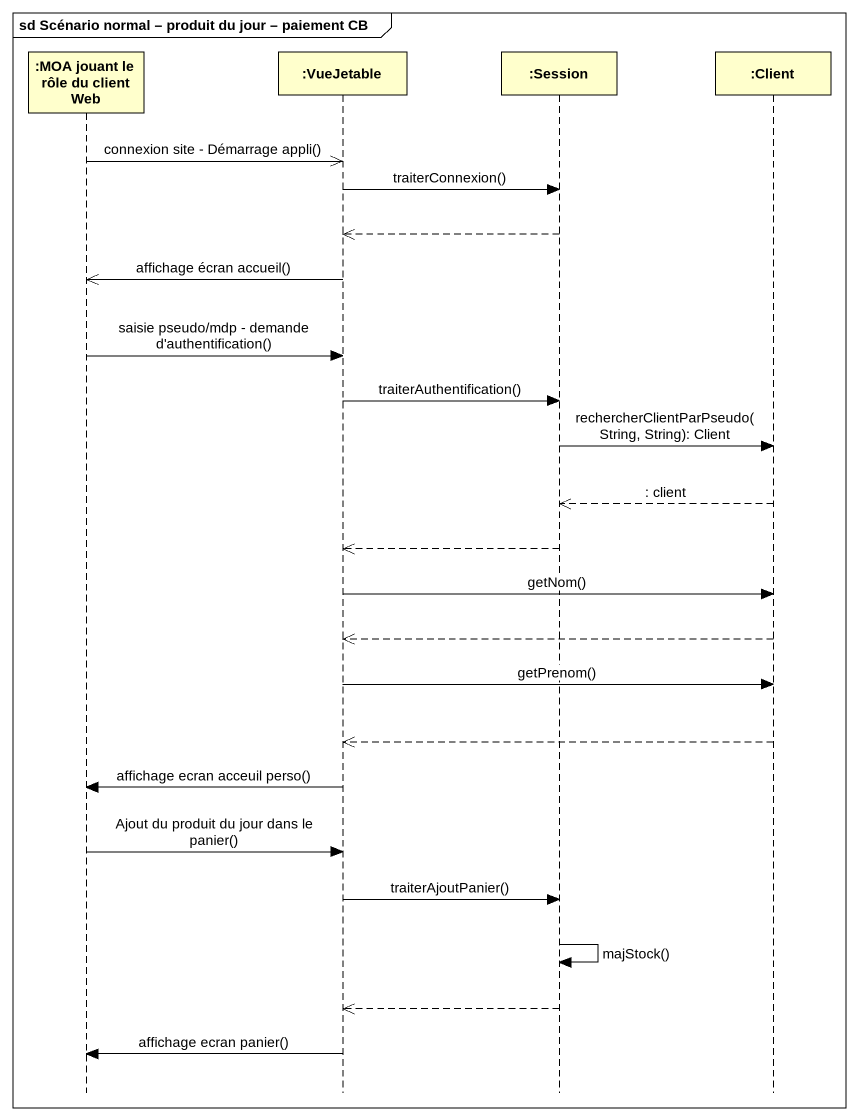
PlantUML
@startuml
mainframe sd Scénario normal – produit du jour – paiement CB
hide footbox
participant ":MOA jouant le rôle du client Web" as MOA_jouant_le_rôle_du
participant ":VueJetable" as VueJetable
participant ":Session" as Session
participant ":Client" as Client

MOA_jouant_le_rôle_du ->> VueJetable : connexion site - Démarrage appli()
VueJetable -> Session : traiterConnexion()
Session -->> VueJetable
VueJetable ->> MOA_jouant_le_rôle_du : affichage écran accueil()
MOA_jouant_le_rôle_du -> VueJetable : saisie pseudo/mdp - demande d'authentification()
VueJetable -> Session : traiterAuthentification()
Session -> Client : rechercherClientParPseudo(String, String): Client
Client -->> Session : : client
Session -->> VueJetable
VueJetable -> Client : getNom()
Client -->> VueJetable
VueJetable -> Client : getPrenom()
Client -->> VueJetable
VueJetable -> MOA_jouant_le_rôle_du : affichage ecran acceuil perso()
MOA_jouant_le_rôle_du -> VueJetable : Ajout du produit du jour dans le panier()
VueJetable -> Session : traiterAjoutPanier()
Session -> Session : majStock()
Session -->> VueJetable
VueJetable -> MOA_jouant_le_rôle_du : affichage ecran panier()
@enduml
